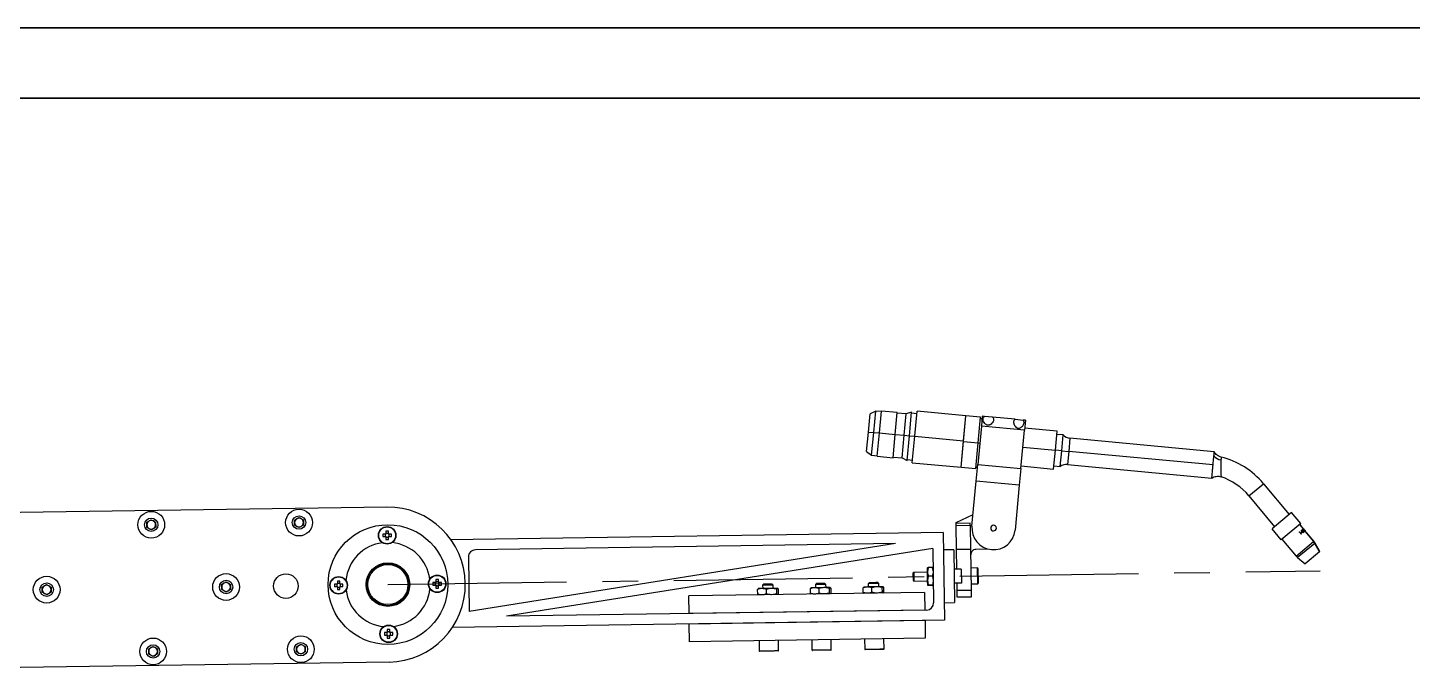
# Model space of a CAD drawing. Header units: millimetres. Extents: x -213 to 452, y 0 to 414.
# Drawn here: x 95.7 to 194.1, y 251.4 to 297 of the extents above; entities that cross this region are included whole.
import ezdxf

# ---------------------------------------------------------------- set-up
doc = ezdxf.new("R2010")
doc.units = ezdxf.units.MM
doc.linetypes.add('CENTERX2', pattern=[20.32, 12.7, -2.54, 2.54, -2.54])
doc.layers.add('KHUNGTEN', color=7, linetype='Continuous', lineweight=35)

# ---------------------------------------------------------------- blocks, each defined once
blk = doc.blocks.new('Block2')
at = {"layer": 'KHUNGTEN'}
for p, q in [((11.031, 233.947), (431.031, 233.947)), ((16.031, 228.947), (426.031, 228.947))]:
    blk.add_line(p, q, dxfattribs=at)

msp = doc.modelspace()

# ---------------------------------------------------------------- linework, layer by layer
at = {"color": 7, "linetype": 'Continuous', "lineweight": 25}
for p, q in [((155.9739, 269.7687), (155.5795, 269.5793)), ((155.8314, 268.2485), (155.9739, 269.7687)), ((156.3846, 269.7302), (155.9739, 269.7687)), ((156.2422, 268.2112), (156.3881, 269.7675)), ((157.5082, 269.6625), (156.3881, 269.7675)), ((157.3623, 268.1062), (157.5082, 269.6625)), ((158.1392, 269.5642), (157.5045, 269.6237)), ((158.5267, 269.6801), (158.1392, 269.5642)), ((158.3707, 268.0151), (158.5267, 269.6801)), ((158.8931, 269.5704), (158.5197, 269.6054)), ((158.7444, 267.9836), (158.9106, 269.7571)), ((162.3829, 269.4316), (158.9106, 269.7571)), ((155.4574, 268.2766), (155.5795, 269.5793)), ((157.9969, 268.0455), (158.1392, 269.5642)), ((162.2114, 267.6022), (162.3829, 269.4316)), ((162.2167, 267.6581), (162.3829, 269.4316)), ((163.4283, 269.3337), (162.3829, 269.4316)), ((163.4804, 268.6843), (163.2267, 265.9767)), ((163.2568, 267.5042), (163.4283, 269.3337)), ((163.5298, 269.2111), (163.4178, 269.2216)), ((163.5473, 269.3978), (163.4804, 268.6843)), ((166.542, 268.3974), (163.4804, 268.6843)), ((163.7127, 269.3823), (163.5473, 269.3978)), ((164.278, 269.3293), (163.7127, 269.3823)), ((165.8782, 269.1794), (164.278, 269.3293)), ((165.8782, 269.1794), (166.4435, 269.1264)), ((166.6089, 269.1109), (166.4435, 269.1264)), ((166.6089, 269.1109), (166.542, 268.3974)), ((155.3276, 266.8917), (155.4574, 268.2766)), ((155.4574, 268.2766), (155.8314, 268.2485)), ((155.6799, 266.6324), (155.8314, 268.2485)), ((155.8314, 268.2485), (156.2421, 268.21)), ((156.0871, 266.5566), (156.2422, 268.2112)), ((156.2422, 268.2112), (157.3623, 268.1062)), ((157.2072, 266.4516), (157.3623, 268.1062)), ((157.3622, 268.105), (157.9969, 268.0455)), ((157.8456, 266.431), (157.9969, 268.0455)), ((157.9969, 268.0455), (158.3707, 268.0151)), ((158.2048, 266.2451), (158.3707, 268.0151)), ((158.3705, 268.0128), (158.7438, 267.9778)), ((158.5677, 266.0981), (158.7444, 267.9836)), ((158.7444, 267.9836), (162.2167, 267.6581)), ((162.0399, 265.7727), (162.2167, 267.6581)), ((166.2882, 265.6897), (166.542, 268.3974)), ((168.8713, 268.3339), (166.5564, 268.5508)), ((168.7453, 266.9898), (168.8713, 268.3339)), ((169.2983, 268.0679), (168.8503, 268.1099)), ((169.1933, 266.9478), (169.2983, 268.0679)), ((180.0337, 266.8734), (169.7747, 267.8349)), ((155.3276, 266.8917), (155.6799, 266.6324)), ((162.0399, 265.7727), (162.2114, 267.6022)), ((162.2114, 267.6022), (163.2568, 267.5042)), ((163.0854, 265.6747), (163.2568, 267.5042)), ((163.2568, 267.5042), (163.3688, 267.4937)), ((168.6193, 265.6457), (168.7453, 266.9898)), ((169.1933, 266.9478), (168.7453, 266.9898)), ((169.0883, 265.8277), (169.1933, 266.9478)), ((169.1933, 266.9478), (169.6872, 266.9015)), ((179.9462, 265.94), (169.6872, 266.9015)), ((155.6799, 266.6324), (156.0906, 266.5939)), ((156.0871, 266.5566), (157.2072, 266.4516)), ((157.2109, 266.4904), (157.8456, 266.431)), ((157.8456, 266.431), (158.2048, 266.2451)), ((158.2118, 266.3198), (158.5852, 266.2848)), ((158.5677, 266.0981), (162.0399, 265.7727)), ((162.0399, 265.7727), (163.0854, 265.6747)), ((163.0959, 265.7867), (163.2079, 265.7762)), ((163.1151, 264.7869), (163.2267, 265.9767)), ((163.2267, 265.9767), (166.2882, 265.6897)), ((166.2882, 265.6897), (166.1767, 264.4999)), ((166.3045, 265.8626), (168.6193, 265.6457)), ((168.6403, 265.8697), (169.0883, 265.8277)), ((169.5997, 265.9681), (179.8587, 265.0066)), ((162.816, 261.5945), (163.1151, 264.7869)), ((166.1767, 264.4999), (163.1151, 264.7869)), ((166.1767, 264.4999), (165.8775, 261.3076)), ((182.4944, 263.7401), (183.5339, 264.6014)), ((182.4944, 263.7401), (184.3128, 261.5456)), ((183.5339, 264.6014), (185.3523, 262.4069)), ((121.2301, 262.936), (82.4216, 262.3597)), ((104.1816, 261.8632), (104.4914, 262.0482)), ((104.187, 261.5024), (104.1816, 261.8632)), ((104.4914, 262.0482), (104.8066, 261.8724)), ((104.8066, 261.8724), (104.8119, 261.5116)), ((114.6805, 262.0191), (114.9903, 262.2041)), ((114.6858, 261.6583), (114.6805, 262.0191)), ((114.9903, 262.2041), (115.3054, 262.0283)), ((115.3054, 262.0283), (115.3108, 261.6675)), ((161.6906, 261.8441), (162.8932, 262.4189)), ((161.6915, 261.7867), (161.6906, 261.8441)), ((162.6914, 261.8015), (161.6915, 261.7867)), ((161.6937, 261.6367), (161.6915, 261.7867)), ((162.6936, 261.6515), (162.6914, 261.8015)), ((185.5256, 262.5505), (184.1396, 261.402)), ((186.1716, 261.7709), (184.7856, 260.6224)), ((186.1716, 261.7709), (185.5256, 262.5505)), ((186.4522, 261.3147), (186.1138, 261.723)), ((104.5021, 261.3266), (104.187, 261.5024)), ((104.8119, 261.5116), (104.5021, 261.3266)), ((115.001, 261.4825), (114.6858, 261.6583)), ((115.3108, 261.6675), (115.001, 261.4825)), ((121.124, 261.0287), (120.96, 261.0287)), ((120.96, 260.8437), (121.124, 260.8437)), ((121.1217, 261.0287), (121.1217, 260.9526)), ((121.1217, 260.9198), (121.1217, 260.8437)), ((121.1673, 261.236), (121.1673, 261.072)), ((121.2434, 261.0743), (121.1673, 261.0743)), ((121.1673, 260.8005), (121.1673, 260.6364)), ((121.1673, 260.7982), (121.2434, 260.7982)), ((121.3523, 261.0743), (121.2762, 261.0743)), ((121.2762, 260.7982), (121.3523, 260.7982)), ((121.3523, 261.072), (121.3523, 261.236)), ((121.3523, 260.6364), (121.3523, 260.8005)), ((121.5596, 261.0287), (121.3955, 261.0287)), ((121.3955, 260.8437), (121.5596, 260.8437)), ((121.3978, 260.9526), (121.3978, 261.0287)), ((121.3978, 260.8437), (121.3978, 260.9198)), ((160.761, 261.1478), (125.7908, 260.6285)), ((160.761, 261.1478), (160.8538, 254.8985)), ((161.6937, 261.6367), (162.6936, 261.6515)), ((161.7188, 259.9494), (161.6937, 261.6367)), ((162.6936, 261.6515), (162.7186, 259.9642)), ((184.7856, 260.6224), (184.1396, 261.402)), ((186.099, 261.1892), (186.0683, 261.1638)), ((186.0709, 261.1395), (186.0974, 261.1615)), ((186.0867, 261.7005), (186.3404, 261.3944)), ((186.0974, 261.1615), (186.2111, 261.0244)), ((186.2256, 261.0364), (186.099, 261.1892)), ((186.2111, 261.0244), (186.2256, 261.0364)), ((186.2184, 261.2947), (186.2164, 261.2931)), ((186.306, 261.189), (186.2184, 261.2947)), ((186.2287, 261.2368), (186.2413, 261.2472)), ((186.2413, 261.2472), (186.2963, 261.1809)), ((186.2471, 261.1402), (186.2611, 261.1517)), ((186.251, 261.117), (186.3093, 261.1652)), ((186.2963, 261.1809), (186.2611, 261.1517)), ((186.2961, 261.3525), (186.2629, 261.325)), ((186.274, 261.3078), (186.282, 261.3144)), ((186.282, 261.3144), (186.309, 261.3368)), ((186.309, 261.3368), (186.2961, 261.3525)), ((186.2963, 261.1809), (186.306, 261.189)), ((186.3024, 261.2636), (186.3106, 261.2704)), ((186.3181, 261.1989), (186.306, 261.189)), ((186.3093, 261.1652), (186.319, 261.1733)), ((186.3093, 261.1652), (186.3385, 261.1299)), ((186.3183, 261.2817), (186.3106, 261.2704)), ((186.3114, 261.2496), (186.3299, 261.2649)), ((186.3169, 261.2409), (186.3299, 261.2649)), ((186.331, 261.1833), (186.3181, 261.1989)), ((186.319, 261.1733), (186.331, 261.1833)), ((186.3482, 261.138), (186.319, 261.1733)), ((186.3466, 261.2027), (186.338, 261.1956)), ((186.3385, 261.1299), (186.3482, 261.138)), ((186.3422, 261.3973), (186.3404, 261.3944)), ((186.3538, 261.3782), (186.3553, 261.3817)), ((186.3538, 261.3782), (186.4586, 261.2517)), ((186.4183, 261.325), (186.4489, 261.2855)), ((186.4288, 261.2229), (186.4391, 261.2315)), ((187.1192, 260.5097), (186.4522, 261.3147)), ((186.4624, 261.2525), (186.4586, 261.2517)), ((186.4721, 261.2354), (186.4753, 261.2367)), ((186.4721, 261.2354), (187.0921, 260.4872)), ((157.3904, 260.3476), (127.0908, 255.5261)), ((157.3904, 260.3476), (127.5258, 259.9041)), ((160.0278, 260.0079), (129.7282, 255.1863)), ((160.0278, 260.0079), (160.0853, 256.1372)), ((161.5295, 259.9091), (160.7796, 259.8979)), ((161.5295, 259.9091), (161.5852, 256.1595)), ((161.7188, 259.9494), (162.7186, 259.9642)), ((161.7397, 258.537), (161.7188, 259.9494)), ((162.7186, 259.9642), (162.7619, 257.052)), ((164.0316, 259.9462), (163.0942, 259.9323)), ((184.8433, 260.6702), (185.8487, 259.4569)), ((187.5074, 259.7609), (186.4901, 258.9179)), ((187.5074, 259.7609), (187.1752, 260.3651)), ((187.5296, 259.7793), (187.2018, 260.3871)), ((187.5296, 259.7793), (187.5074, 259.7609)), ((127.0333, 259.3968), (127.0908, 255.5261)), ((185.9538, 259.353), (186.4901, 258.9179)), ((124.7189, 257.7884), (124.7189, 257.6243)), ((124.9039, 257.6243), (124.9039, 257.7884)), ((158.6812, 258.3041), (158.6188, 258.2398)), ((158.6188, 258.2398), (158.6262, 257.7416)), ((159.6529, 258.3185), (158.6812, 258.3041)), ((158.6812, 258.3041), (158.6905, 257.6792)), ((159.6487, 258.6318), (159.6482, 258.631)), ((159.6525, 258.3452), (159.6483, 258.6302)), ((159.7038, 258.649), (159.6525, 258.3452)), ((159.6618, 257.721), (159.6525, 258.3452)), ((159.7128, 258.0429), (159.6618, 257.721)), ((159.9921, 258.6533), (159.7038, 258.649)), ((160.0011, 258.0472), (159.7128, 258.0429)), ((159.9921, 258.6533), (160.0524, 258.3511)), ((160.0011, 258.0472), (160.0617, 257.7269)), ((160.0482, 258.6369), (160.0477, 258.6377)), ((162.0498, 258.5416), (161.5499, 258.5342)), ((162.0498, 258.5416), (162.0647, 257.5417)), ((163.2074, 258.6213), (162.7387, 258.6144)), ((163.2391, 258.5905), (163.2549, 257.5282)), ((96.7493, 257.2523), (97.0591, 257.4373)), ((96.7546, 256.8915), (96.7493, 257.2523)), ((97.0698, 256.7157), (96.7546, 256.8915)), ((97.0591, 257.4373), (97.3742, 257.2616)), ((97.3796, 256.9008), (97.0698, 256.7157)), ((97.3742, 257.2616), (97.3796, 256.9008)), ((109.4979, 257.4416), (109.8077, 257.6266)), ((109.5032, 257.0808), (109.4979, 257.4416)), ((109.8184, 256.905), (109.5032, 257.0808)), ((109.8077, 257.6266), (110.1228, 257.4509)), ((110.1282, 257.0901), (109.8184, 256.905)), ((110.1228, 257.4509), (110.1282, 257.0901)), ((117.6764, 257.4771), (117.5123, 257.4771)), ((117.5123, 257.2921), (117.6764, 257.2921)), ((117.6741, 257.4771), (117.6741, 257.401)), ((117.6741, 257.3683), (117.6741, 257.2921)), ((117.7196, 257.6845), (117.7196, 257.5204)), ((117.7958, 257.5227), (117.7196, 257.5227)), ((117.7196, 257.2489), (117.7196, 257.0848)), ((117.7196, 257.2466), (117.7958, 257.2466)), ((117.9046, 257.5227), (117.8285, 257.5227)), ((117.8285, 257.2466), (117.9046, 257.2466)), ((117.9046, 257.5204), (117.9046, 257.6845)), ((117.9046, 257.0848), (117.9046, 257.2489)), ((118.112, 257.4771), (117.9479, 257.4771)), ((117.9479, 257.2921), (118.112, 257.2921)), ((117.9502, 257.401), (117.9502, 257.4771)), ((117.9502, 257.2921), (117.9502, 257.3683)), ((124.6756, 257.5811), (124.5115, 257.5811)), ((124.5115, 257.3961), (124.6756, 257.3961)), ((124.6733, 257.5811), (124.6733, 257.505)), ((124.6733, 257.4722), (124.6733, 257.3961)), ((124.795, 257.6266), (124.7189, 257.6266)), ((124.7189, 257.3528), (124.7189, 257.1888)), ((124.7189, 257.3505), (124.795, 257.3505)), ((124.9039, 257.6266), (124.8277, 257.6266)), ((124.8277, 257.3505), (124.9039, 257.3505)), ((124.9039, 257.1888), (124.9039, 257.3528)), ((125.1112, 257.5811), (124.9471, 257.5811)), ((124.9471, 257.3961), (125.1112, 257.3961)), ((124.9494, 257.505), (124.9494, 257.5811)), ((124.9494, 257.3961), (124.9494, 257.4722)), ((159.4493, 256.8778), (142.7011, 256.6291)), ((147.5818, 257.0902), (147.6387, 257.1525)), ((147.5867, 256.7631), (147.5818, 257.0902)), ((147.892, 257.1563), (147.6315, 257.1524)), ((148.5721, 257.1664), (147.892, 257.1563)), ((148.0095, 257.458), (147.9404, 257.3869)), ((148.5286, 257.3956), (147.9404, 257.3869)), ((147.9404, 257.3869), (147.9438, 257.157)), ((148.4877, 257.4651), (148.0095, 257.458)), ((148.209, 256.7723), (148.2041, 257.0995)), ((148.6192, 257.4671), (148.4877, 257.4651)), ((148.6903, 257.398), (148.5286, 257.3956)), ((148.9989, 257.1727), (148.5721, 257.1664)), ((148.942, 257.1104), (148.5721, 257.1664)), ((148.6903, 257.398), (148.6192, 257.4671)), ((148.6938, 257.1682), (148.6903, 257.398)), ((148.9469, 256.7833), (148.942, 257.1104)), ((149.0576, 257.1122), (148.9989, 257.1727)), ((149.0625, 256.785), (149.0576, 257.1122)), ((151.3314, 257.1459), (151.3883, 257.2082)), ((151.3363, 256.8188), (151.3314, 257.1459)), ((151.3363, 256.8188), (151.395, 256.7582)), ((151.6416, 257.2119), (151.381, 257.2081)), ((152.3217, 257.222), (151.6416, 257.2119)), ((151.7591, 257.5137), (151.69, 257.4426)), ((152.2782, 257.4513), (151.69, 257.4426)), ((151.69, 257.4426), (151.6934, 257.2127)), ((152.2373, 257.5208), (151.7591, 257.5137)), ((151.9585, 256.828), (151.9537, 257.1552)), ((152.3688, 257.5228), (152.2373, 257.5208)), ((152.4399, 257.4537), (152.2782, 257.4513)), ((152.7485, 257.2284), (152.3217, 257.222)), ((152.6916, 257.1661), (152.3217, 257.222)), ((152.6964, 256.839), (152.3284, 256.7721)), ((152.4399, 257.4537), (152.3688, 257.5228)), ((152.4433, 257.2238), (152.4399, 257.4537)), ((152.6964, 256.839), (152.6916, 257.1661)), ((152.8072, 257.1678), (152.7485, 257.2284)), ((152.812, 256.8407), (152.7552, 256.7784)), ((152.812, 256.8407), (152.8072, 257.1678)), ((155.081, 257.2016), (155.1379, 257.2639)), ((155.0858, 256.8744), (155.081, 257.2016)), ((155.0858, 256.8744), (155.1446, 256.8139)), ((155.3912, 257.2676), (155.1306, 257.2637)), ((156.0713, 257.2777), (155.3912, 257.2676)), ((155.5087, 257.5694), (155.4396, 257.4982)), ((156.0278, 257.507), (155.4396, 257.4982)), ((155.4396, 257.4982), (155.443, 257.2684)), ((155.9869, 257.5765), (155.5087, 257.5694)), ((155.7081, 256.8837), (155.7033, 257.2108)), ((156.1184, 257.5785), (155.9869, 257.5765)), ((156.1895, 257.5094), (156.0278, 257.507)), ((156.4981, 257.2841), (156.0713, 257.2777)), ((156.4412, 257.2218), (156.0713, 257.2777)), ((156.446, 256.8946), (156.078, 256.8278)), ((156.1895, 257.5094), (156.1184, 257.5785)), ((156.1929, 257.2795), (156.1895, 257.5094)), ((156.446, 256.8946), (156.4412, 257.2218)), ((156.5568, 257.2235), (156.4981, 257.2841)), ((156.5616, 256.8964), (156.5047, 256.8341)), ((156.5616, 256.8964), (156.5568, 257.2235)), ((158.6262, 257.7416), (158.6905, 257.6792)), ((158.6905, 257.6792), (159.6622, 257.6936)), ((159.4493, 256.8778), (159.4678, 255.628)), ((159.6668, 257.3819), (159.6618, 257.721)), ((159.6668, 257.3811), (159.6673, 257.3803)), ((160.0107, 257.405), (159.7223, 257.4007)), ((160.0112, 257.369), (159.7229, 257.3647)), ((160.0663, 257.3863), (160.0668, 257.3871)), ((162.0647, 257.5417), (161.5647, 257.5343)), ((161.762, 257.0372), (161.7546, 257.5371)), ((161.762, 257.0372), (162.7619, 257.052)), ((161.7694, 256.5372), (161.762, 257.0372)), ((162.7554, 257.4895), (163.2241, 257.4965)), ((162.7619, 257.052), (162.7693, 256.5521)), ((142.7197, 255.3793), (142.7011, 256.6291)), ((147.5867, 256.7631), (147.6454, 256.7025)), ((148.9469, 256.7833), (148.5788, 256.7164)), ((149.0625, 256.785), (149.0056, 256.7227)), ((160.8352, 256.1483), (161.5852, 256.1595)), ((162.7693, 256.5521), (161.7694, 256.5372)), ((160.8538, 254.8985), (125.8836, 254.3792)), ((159.5928, 255.6298), (129.7282, 255.1863)), ((159.4678, 255.628), (142.7197, 255.3793)), ((159.4789, 254.8781), (142.7308, 254.6293)), ((159.4789, 254.8781), (159.4975, 253.6282)), ((121.228, 254.0295), (121.0639, 254.0295)), ((121.0639, 253.8445), (121.228, 253.8445)), ((121.2257, 254.0295), (121.2257, 253.9534)), ((121.2257, 253.9206), (121.2257, 253.8445)), ((121.2712, 254.2368), (121.2712, 254.0727)), ((121.3473, 254.075), (121.2712, 254.075)), ((121.4562, 254.075), (121.3801, 254.075)), ((121.4562, 254.0727), (121.4562, 254.2368)), ((121.6635, 254.0295), (121.4995, 254.0295)), ((121.4995, 253.8445), (121.6635, 253.8445)), ((121.5018, 253.9534), (121.5018, 254.0295)), ((121.5018, 253.8445), (121.5018, 253.9206)), ((142.7494, 253.3795), (142.7308, 254.6293)), ((104.3153, 252.8641), (104.6251, 253.0492)), ((104.3206, 252.5033), (104.3153, 252.8641)), ((104.6251, 253.0492), (104.9402, 252.8734)), ((104.9402, 252.8734), (104.9456, 252.5126)), ((114.8141, 253.0201), (115.1239, 253.2051)), ((114.8195, 252.6593), (114.8141, 253.0201)), ((115.1239, 253.2051), (115.439, 253.0293)), ((115.439, 253.0293), (115.4444, 252.6685)), ((121.2712, 253.8012), (121.2712, 253.6372)), ((121.2712, 253.799), (121.3473, 253.799)), ((121.3801, 253.799), (121.4562, 253.799)), ((121.4562, 253.6372), (121.4562, 253.8012)), ((159.4975, 253.6282), (142.7494, 253.3795)), ((147.6863, 253.4528), (147.6969, 252.7404)), ((149.0717, 252.7608), (149.0612, 253.4732)), ((151.4359, 253.5085), (151.4465, 252.7961)), ((152.8213, 252.8165), (152.8107, 253.5289)), ((155.1855, 253.5642), (155.1961, 252.8517)), ((156.5709, 252.8722), (156.5603, 253.5846)), ((121.3934, 251.9372), (86.4996, 251.419)), ((104.6358, 252.3276), (104.3206, 252.5033)), ((104.9456, 252.5126), (104.6358, 252.3276)), ((115.1346, 252.4835), (114.8195, 252.6593)), ((115.4444, 252.6685), (115.1346, 252.4835)), ((148.7544, 252.7186), (147.7349, 252.7034)), ((149.0348, 252.7227), (148.7544, 252.7186)), ((152.504, 252.7743), (151.4845, 252.7591)), ((152.7844, 252.7784), (152.504, 252.7743)), ((156.2536, 252.8299), (155.2341, 252.8148)), ((156.534, 252.8341), (156.2536, 252.8299))]:
    msp.add_line(p, q, dxfattribs=at)
at = {"color": 8, "linetype": 'Continuous', "lineweight": 25}
for p, q in [((169.7747, 267.8349), (169.6872, 266.9015)), ((166.4304, 267.2067), (168.7453, 266.9898)), ((169.6872, 266.9015), (169.5997, 265.9681)), ((185.8487, 259.4569), (187.0921, 260.4872)), ((187.1752, 260.3651), (185.9538, 259.353)), ((187.0921, 260.4872), (187.1192, 260.5097)), ((187.2018, 260.3871), (187.1752, 260.3651)), ((163.2241, 257.4965), (163.2074, 258.6213)), ((155.1961, 252.8517), (156.2744, 252.8677)), ((156.2744, 252.8677), (156.5709, 252.8722)), ((147.6969, 252.7404), (148.7752, 252.7564)), ((148.7752, 252.7564), (149.0717, 252.7608)), ((151.4465, 252.7961), (152.5248, 252.8121)), ((152.5248, 252.8121), (152.8213, 252.8165))]:
    msp.add_line(p, q, dxfattribs=at)
at = {"color": 7, "linetype": 'CENTERX2'}
msp.add_line((121.3117, 257.4366), (187.5544, 258.4203), dxfattribs=at)
at = {"color": 7, "linetype": 'Continuous', "lineweight": 25}
for centre, radius in [((114.9956, 261.8433), 0.95), ((104.4968, 261.6874), 0.95), ((104.4968, 261.6874), 0.475), ((114.9956, 261.8433), 0.475), ((121.3117, 257.4366), 4.25), ((121.2598, 260.9362), 0.625), ((121.2598, 260.9362), 0.6011), ((121.3117, 257.4366), 1.55), ((121.3117, 257.4366), 1.5), ((121.3117, 257.4366), 1.425), ((97.0644, 257.0765), 0.95), ((109.813, 257.2658), 0.95), ((114.0625, 257.329), 0.875), ((117.8121, 257.3846), 0.625), ((117.8121, 257.3846), 0.6011), ((124.8114, 257.4886), 0.625), ((124.8114, 257.4886), 0.6011), ((97.0644, 257.0765), 0.475), ((109.813, 257.2658), 0.475), ((121.3637, 253.937), 0.625), ((121.3637, 253.937), 0.6011), ((104.6304, 252.6884), 0.95), ((104.6304, 252.6884), 0.475), ((115.1293, 252.8443), 0.95), ((115.1293, 252.8443), 0.475)]:
    msp.add_circle(centre, radius, dxfattribs=at)
for centre, radius, start, end in [((169.8447, 268.5816), 0.75, 223.236054, 264.645676), ((169.5298, 265.2214), 0.75, 84.645676, 126.055298), ((180.649, 267.1489), 0.8626, 221.770112, 260.679509), ((179.1359, 260.9572), 5.7117, 39.645676, 76.041957), ((179.1359, 260.9572), 4.3617, 39.645676, 71.585161), ((121.3117, 257.4366), 5.5, 270.850794, 90.850794), ((104.4968, 261.6874), 0.3125, 120.850794, 180.850794), ((104.4968, 261.6874), 0.3125, 60.850794, 120.850794), ((104.4968, 261.6874), 0.3125, 0.850794, 60.850794), ((114.9956, 261.8433), 0.3125, 120.850794, 180.850794), ((114.9956, 261.8433), 0.3125, 180.850794, 240.850794), ((114.9956, 261.8433), 0.3125, 60.850794, 120.850794), ((114.9956, 261.8433), 0.3125, 0.850794, 60.850794), ((114.9956, 261.8433), 0.3125, 300.850794, 0.850794), ((104.4968, 261.6874), 0.3125, 180.850794, 240.850794), ((104.4968, 261.6874), 0.3125, 240.850794, 300.850794), ((104.4968, 261.6874), 0.3125, 300.850794, 0.850794), ((114.9956, 261.8433), 0.3125, 240.850794, 300.850794), ((123.1674, 260.9362), 2.2094, 177.600529, 182.399471), ((121.2598, 260.9362), 0.139, 173.233932, 186.766068), ((121.2598, 260.9362), 0.139, 138.28179, 173.233932), ((121.2598, 260.9362), 0.139, 186.766068, 221.71821), ((121.2598, 260.9362), 0.1643, 124.269654, 145.730346), ((121.2598, 260.9362), 0.1643, 214.269654, 235.730346), ((121.2598, 260.9362), 0.139, 131.71821, 138.28179), ((121.2598, 260.9362), 0.139, 221.71821, 228.28179), ((121.2598, 259.0286), 2.2094, 87.600529, 92.399471), ((121.2598, 260.9362), 0.139, 96.766068, 131.71821), ((121.2598, 260.9362), 0.139, 228.28179, 263.233932), ((121.2598, 260.9362), 0.139, 83.233932, 96.766068), ((121.2598, 260.9362), 0.139, 263.233932, 276.766068), ((121.2598, 260.9362), 0.139, 48.28179, 83.233932), ((121.2598, 260.9362), 0.139, 276.766068, 311.71821), ((121.2598, 260.9362), 0.1643, 34.269654, 55.730346), ((121.2598, 260.9362), 0.139, 41.71821, 48.28179), ((121.2598, 260.9362), 0.1643, 304.269654, 325.730346), ((121.2598, 260.9362), 0.139, 311.71821, 318.28179), ((121.2598, 260.9362), 0.139, 6.766068, 41.71821), ((121.2598, 260.9362), 0.139, 318.28179, 353.233932), ((121.2598, 260.9362), 0.139, 353.233932, 6.766068), ((119.3521, 260.9362), 2.2094, 357.600529, 2.399471), ((164.3467, 261.4511), 1.5375, 174.645676, 354.645676), ((164.3467, 261.4511), 0.2, 0.850794, 180.850794), ((164.3467, 261.4511), 0.2, 180.850794, 0.850794), ((121.3117, 257.4366), 3, 97.485198, 174.21639), ((121.2598, 262.8439), 2.2094, 267.600529, 272.399471), ((121.3117, 257.4366), 3, 7.485198, 84.21639), ((127.5332, 259.4042), 0.5, 90.850794, 180.850794), ((163.0997, 259.5573), 0.375, 90.850794, 180.850794), ((186.4898, 259.988), 0.7823, 28.812004, 39.649145), ((186.5417, 260.0312), 0.75, 28.335743, 39.645676), ((186.4262, 259.9355), 0.75, 219.645676, 230.955608), ((124.8114, 255.5809), 2.2094, 87.600529, 92.399471), ((163.2079, 258.5901), 0.0313, 0.850794, 90.850794), ((97.0644, 257.0765), 0.3125, 120.850794, 180.850794), ((97.0644, 257.0765), 0.3125, 180.850794, 240.850794), ((97.0644, 257.0765), 0.3125, 60.850794, 120.850794), ((97.0644, 257.0765), 0.3125, 240.850794, 300.850794), ((97.0644, 257.0765), 0.3125, 0.850794, 60.850794), ((97.0644, 257.0765), 0.3125, 300.850794, 0.850794), ((109.813, 257.2658), 0.3125, 120.850794, 180.850794), ((109.813, 257.2658), 0.3125, 180.850794, 240.850794), ((109.813, 257.2658), 0.3125, 60.850794, 120.850794), ((109.813, 257.2658), 0.3125, 240.850794, 300.850794), ((109.813, 257.2658), 0.3125, 0.850794, 60.850794), ((109.813, 257.2658), 0.3125, 300.850794, 0.850794), ((119.7198, 257.3846), 2.2094, 177.600529, 182.399471), ((117.8121, 257.3846), 0.139, 173.233932, 186.766068), ((117.8121, 257.3846), 0.139, 138.28179, 173.233932), ((117.8121, 257.3846), 0.139, 186.766068, 221.71821), ((117.8121, 257.3846), 0.1643, 124.269654, 145.730346), ((117.8121, 257.3846), 0.1643, 214.269654, 235.730346), ((117.8121, 257.3846), 0.139, 131.71821, 138.28179), ((117.8121, 257.3846), 0.139, 221.71821, 228.28179), ((117.8121, 255.477), 2.2094, 87.600529, 92.399471), ((117.8121, 257.3846), 0.139, 96.766068, 131.71821), ((117.8121, 257.3846), 0.139, 228.28179, 263.233932), ((117.8121, 259.2923), 2.2094, 267.600529, 272.399471), ((117.8121, 257.3846), 0.139, 83.233932, 96.766068), ((117.8121, 257.3846), 0.139, 263.233932, 276.766068), ((117.8121, 257.3846), 0.139, 48.28179, 83.233932), ((117.8121, 257.3846), 0.139, 276.766068, 311.71821), ((117.8121, 257.3846), 0.1643, 34.269654, 55.730346), ((117.8121, 257.3846), 0.139, 41.71821, 48.28179), ((117.8121, 257.3846), 0.1643, 304.269654, 325.730346), ((117.8121, 257.3846), 0.139, 311.71821, 318.28179), ((117.8121, 257.3846), 0.139, 6.766068, 41.71821), ((117.8121, 257.3846), 0.139, 318.28179, 353.233932), ((117.8121, 257.3846), 0.139, 353.233932, 6.766068), ((115.9045, 257.3846), 2.2094, 357.600529, 2.399471), ((121.3117, 257.4366), 3, 187.485198, 264.21639), ((121.3117, 257.4366), 3, 277.485198, 354.21639), ((126.719, 257.4886), 2.2094, 177.600529, 182.399471), ((124.8114, 257.4886), 0.139, 173.233932, 186.766068), ((124.8114, 257.4886), 0.139, 138.28179, 173.233932), ((124.8114, 257.4886), 0.139, 186.766068, 221.71821), ((124.8114, 257.4886), 0.1643, 124.269654, 145.730346), ((124.8114, 257.4886), 0.1643, 214.269654, 235.730346), ((124.8114, 257.4886), 0.139, 131.71821, 138.28179), ((124.8114, 257.4886), 0.139, 221.71821, 228.28179), ((124.8114, 257.4886), 0.139, 96.766068, 131.71821), ((124.8114, 257.4886), 0.139, 228.28179, 263.233932), ((124.8114, 259.3962), 2.2094, 267.600529, 272.399471), ((124.8114, 257.4886), 0.139, 83.233932, 96.766068), ((124.8114, 257.4886), 0.139, 263.233932, 276.766068), ((124.8114, 257.4886), 0.139, 48.28179, 83.233932), ((124.8114, 257.4886), 0.139, 276.766068, 311.71821), ((124.8114, 257.4886), 0.1643, 34.269654, 55.730346), ((124.8114, 257.4886), 0.139, 41.71821, 48.28179), ((124.8114, 257.4886), 0.1643, 304.269654, 325.730346), ((124.8114, 257.4886), 0.139, 311.71821, 318.28179), ((124.8114, 257.4886), 0.139, 6.766068, 41.71821), ((124.8114, 257.4886), 0.139, 318.28179, 353.233932), ((124.8114, 257.4886), 0.139, 353.233932, 6.766068), ((122.9037, 257.4886), 2.2094, 357.600529, 2.399471), ((163.2236, 257.5277), 0.0313, 270.850794, 0.850794), ((159.5854, 256.1298), 0.5, 270.850794, 0.850794), ((123.2714, 253.937), 2.2094, 177.600529, 182.399471), ((121.3637, 253.937), 0.139, 173.233932, 186.766068), ((121.3637, 253.937), 0.139, 138.28179, 173.233932), ((121.3637, 253.937), 0.139, 186.766068, 221.71821), ((121.3637, 253.937), 0.1643, 124.269654, 145.730346), ((121.3637, 253.937), 0.1643, 214.269654, 235.730346), ((121.3637, 253.937), 0.139, 131.71821, 138.28179), ((121.3637, 253.937), 0.139, 221.71821, 228.28179), ((121.3637, 252.0293), 2.2094, 87.600529, 92.399471), ((121.3637, 253.937), 0.139, 96.766068, 131.71821), ((121.3637, 253.937), 0.139, 83.233932, 96.766068), ((121.3637, 253.937), 0.139, 48.28179, 83.233932), ((121.3637, 253.937), 0.1643, 34.269654, 55.730346), ((121.3637, 253.937), 0.139, 41.71821, 48.28179), ((121.3637, 253.937), 0.1643, 304.269654, 325.730346), ((121.3637, 253.937), 0.139, 311.71821, 318.28179), ((121.3637, 253.937), 0.139, 6.766068, 41.71821), ((121.3637, 253.937), 0.139, 318.28179, 353.233932), ((121.3637, 253.937), 0.139, 353.233932, 6.766068), ((119.4561, 253.937), 2.2094, 357.600529, 2.399471), ((104.6304, 252.6884), 0.3125, 120.850794, 180.850794), ((104.6304, 252.6884), 0.3125, 60.850794, 120.850794), ((104.6304, 252.6884), 0.3125, 0.850794, 60.850794), ((115.1293, 252.8443), 0.3125, 120.850794, 180.850794), ((115.1293, 252.8443), 0.3125, 60.850794, 120.850794), ((115.1293, 252.8443), 0.3125, 0.850794, 60.850794), ((121.3637, 253.937), 0.139, 228.28179, 263.233932), ((121.3637, 255.8446), 2.2094, 267.600529, 272.399471), ((121.3637, 253.937), 0.139, 263.233932, 276.766068), ((121.3637, 253.937), 0.139, 276.766068, 311.71821), ((156.5334, 252.8716), 0.0375, 270.850794, 0.850794), ((104.6304, 252.6884), 0.3125, 180.850794, 240.850794), ((104.6304, 252.6884), 0.3125, 240.850794, 300.850794), ((104.6304, 252.6884), 0.3125, 300.850794, 0.850794), ((115.1293, 252.8443), 0.3125, 180.850794, 240.850794), ((115.1293, 252.8443), 0.3125, 240.850794, 300.850794), ((115.1293, 252.8443), 0.3125, 300.850794, 0.850794), ((147.7344, 252.7409), 0.0375, 180.850794, 270.850794), ((149.0342, 252.7602), 0.0375, 270.850794, 0.850794), ((151.484, 252.7966), 0.0375, 180.850794, 270.850794), ((152.7838, 252.8159), 0.0375, 270.850794, 0.850794), ((155.2336, 252.8523), 0.0375, 180.850794, 270.850794)]:
    msp.add_arc(centre, radius, start, end, dxfattribs=at)
for centre, major_axis, start_param, end_param in [((121.2427, 260.9362), (0.122, 0), 3.0056474, 3.2775379), ((121.2598, 260.9533), (0, 0.122), 6.1472401, 6.4191305), ((121.2598, 260.9191), (0, 0.122), 3.0056474, 3.2775379), ((121.2769, 260.9362), (0.122, 0), 6.1472401, 6.4191305), ((117.795, 257.3846), (0.122, 0), 3.0056474, 3.2775379), ((117.8121, 257.4018), (0, 0.122), 6.1472401, 6.4191305), ((117.8121, 257.3675), (0, 0.122), 3.0056474, 3.2775379), ((117.8293, 257.3846), (0.122, 0), 6.1472401, 6.4191305), ((124.7942, 257.4886), (0.122, 0), 3.0056474, 3.2775379), ((124.8114, 257.5057), (0, 0.122), 6.1472401, 6.4191305), ((124.8114, 257.4715), (0, 0.122), 3.0056474, 3.2775379), ((124.8285, 257.4886), (0.122, 0), 6.1472401, 6.4191305), ((121.3466, 253.937), (0.122, 0), 3.0056474, 3.2775379), ((121.3637, 253.9541), (0, 0.122), 6.1472401, 6.4191305), ((121.3808, 253.937), (0.122, 0), 6.1472401, 6.4191305), ((121.3637, 253.9199), (0, 0.122), 3.0056474, 3.2775379)]:
    msp.add_ellipse(centre, major_axis=major_axis, ratio=0.9901159, start_param=start_param, end_param=end_param, dxfattribs=at)
for points, knots in [([(163.6047, 269.2062), (163.6111, 269.2409), (163.6239, 269.3102), (163.6831, 269.3583), (163.7127, 269.3823)], [0, 0, 0, 0, 0.500018, 1, 1, 1, 1]), ([(164.3514, 269.1362), (164.3427, 269.0956), (164.3252, 269.0144), (164.2426, 268.8938), (164.1396, 268.8038), (164.0308, 268.7584), (163.9388, 268.7513), (163.8497, 268.7753), (163.7509, 268.8402), (163.6664, 268.9479), (163.6077, 269.0819), (163.6057, 269.1647), (163.6047, 269.2062)], [0, 0, 0, 0, 0.1249607, 0.2497196, 0.3743162, 0.44042, 0.4999358, 0.5594094, 0.6255786, 0.7506243, 0.8752693, 1, 1, 1, 1]), ([(164.278, 269.3293), (164.3026, 269.3002), (164.3518, 269.2419), (164.3515, 269.1714), (164.3514, 269.1362)], [0, 0, 0, 0, 0.5004147, 1, 1, 1, 1]), ([(165.8782, 269.1794), (165.8486, 269.1554), (165.7894, 269.1073), (165.7766, 269.038), (165.7702, 269.0032)], [0, 0, 0, 0, 0.4991033, 1, 1, 1, 1]), ([(165.7702, 269.0032), (165.7709, 268.9617), (165.7718, 268.9054), (165.7932, 268.8416), (165.8016, 268.8203), (165.8133, 268.7921), (165.8477, 268.7246), (165.9157, 268.6381), (166.0021, 268.5812), (166.0593, 268.5603), (166.1046, 268.552), (166.1507, 268.5518), (166.2107, 268.5617), (166.3061, 268.6015), (166.3883, 268.6732), (166.4339, 268.732), (166.451, 268.7577), (166.4637, 268.7778), (166.4972, 268.8376), (166.5085, 268.8926), (166.5169, 268.9332)], [0, 0, 0, 0, 0.1248459, 0.1694138, 0.1817052, 0.185351, 0.2495496, 0.3745109, 0.437139, 0.4692417, 0.5000491, 0.5308129, 0.5628883, 0.6256143, 0.7501635, 0.812669, 0.8148201, 0.8309973, 0.8752437, 1, 1, 1, 1]), ([(166.5169, 268.9332), (166.5171, 268.9685), (166.5174, 269.039), (166.4681, 269.0972), (166.4435, 269.1264)], [0, 0, 0, 0, 0.4997192, 1, 1, 1, 1]), ([(180.0056, 266.5743), (180.0115, 266.6366), (180.0232, 266.7611), (180.0324, 266.8603), (180.0328, 266.864), (180.0329, 266.8656)], [0, 0, 0, 0, 0.36331383, 0.72662766, 1, 1, 1, 1]), ([(180.5136, 266.5002), (180.4643, 266.5156), (180.3645, 266.5468), (180.2311, 266.6322), (180.1156, 266.7403), (180.0608, 266.8294), (180.0337, 266.8734)], [0, 0, 0, 0, 0.2472591, 0.5, 0.7527409, 1, 1, 1, 1]), ([(179.8596, 265.0161), (179.8594, 265.0139), (179.8587, 265.0066), (179.8653, 265.0766), (179.8785, 265.2176), (179.8977, 265.423), (179.9209, 265.6702), (179.9378, 265.85), (179.9462, 265.94)], [0, 0, 0, 0, 0.0799587, 0.2639669, 0.4479752, 0.6319835, 0.8159917, 1, 1, 1, 1]), ([(180.5093, 266.2977), (180.5084, 266.2464), (180.5066, 266.141), (180.5043, 265.9437), (180.5035, 265.7367), (180.5043, 265.5363), (180.5068, 265.3564), (180.51, 265.2132), (180.513, 265.1147), (180.5135, 265.1019), (180.5137, 265.0955)], [0, 0, 0, 0, 0.1217192, 0.2502581, 0.3753411, 0.5003782, 0.6253202, 0.7502177, 0.875118, 1, 1, 1, 1]), ([(180.5136, 266.5002), (180.5136, 266.4975), (180.5134, 266.4922), (180.5122, 266.4397), (180.5105, 266.3546), (180.5093, 266.2977)], [0, 0, 0, 0, 0.2485578, 0.4982087, 1, 1, 1, 1]), ([(179.8587, 265.0066), (179.9075, 265.0349), (180.0064, 265.0924), (180.1751, 265.1329), (180.3485, 265.1389), (180.4591, 265.1098), (180.5137, 265.0955)], [0, 0, 0, 0, 0.24671748, 0.49999999, 0.75328251, 1, 1, 1, 1]), ([(121.156, 261.0287), (121.1554, 261.0287), (121.1454, 261.0287), (121.1349, 261.0287), (121.1252, 261.0287), (121.124, 261.0287)], [0, 0, 0, 0, 0.0546533, 0.8863107, 1, 1, 1, 1]), ([(121.124, 260.8437), (121.1252, 260.8437), (121.1349, 260.8437), (121.1454, 260.8437), (121.1554, 260.8437), (121.156, 260.8437)], [0, 0, 0, 0, 0.1136893, 0.9453467, 1, 1, 1, 1]), ([(121.1673, 261.072), (121.1673, 261.0708), (121.1673, 261.0611), (121.1673, 261.0506), (121.1673, 261.0406), (121.1673, 261.04)], [0, 0, 0, 0, 0.11368929, 0.94534669, 1, 1, 1, 1]), ([(121.1673, 260.8325), (121.1673, 260.8319), (121.1673, 260.8219), (121.1673, 260.8113), (121.1673, 260.8016), (121.1673, 260.8005)], [0, 0, 0, 0, 0.0546533, 0.8863107, 1, 1, 1, 1]), ([(121.3523, 261.04), (121.3523, 261.0406), (121.3523, 261.0506), (121.3523, 261.0611), (121.3523, 261.0708), (121.3523, 261.072)], [0, 0, 0, 0, 0.0546533, 0.8863107, 1, 1, 1, 1]), ([(121.3523, 260.8005), (121.3523, 260.8016), (121.3523, 260.8113), (121.3523, 260.8219), (121.3523, 260.8319), (121.3523, 260.8325)], [0, 0, 0, 0, 0.11368929, 0.94534669, 1, 1, 1, 1]), ([(121.3955, 261.0287), (121.3944, 261.0287), (121.3847, 261.0287), (121.3741, 261.0287), (121.3641, 261.0287), (121.3635, 261.0287)], [0, 0, 0, 0, 0.1136893, 0.9453467, 1, 1, 1, 1]), ([(121.3635, 260.8437), (121.3641, 260.8437), (121.3741, 260.8437), (121.3847, 260.8437), (121.3944, 260.8437), (121.3955, 260.8437)], [0, 0, 0, 0, 0.0546533, 0.8863107, 1, 1, 1, 1]), ([(186.0683, 261.1638), (186.0688, 261.1592), (186.0697, 261.1512), (186.0706, 261.1431), (186.0709, 261.1395)], [0, 0, 0, 0, 0.5613276, 1, 1, 1, 1]), ([(186.2164, 261.2931), (186.2241, 261.2604), (186.2375, 261.2025), (186.247, 261.1429), (186.251, 261.117)], [0, 0, 0, 0, 0.5660382, 1, 1, 1, 1]), ([(186.2611, 261.1517), (186.2577, 261.1696), (186.2517, 261.2017), (186.2445, 261.2332), (186.2413, 261.2472)], [0, 0, 0, 0, 0.5568677, 1, 1, 1, 1]), ([(186.2629, 261.325), (186.273, 261.3093), (186.2911, 261.2813), (186.309, 261.2532), (186.3169, 261.2409)], [0, 0, 0, 0, 0.5609756, 1, 1, 1, 1]), ([(186.3106, 261.2704), (186.3053, 261.2786), (186.2958, 261.2933), (186.2862, 261.308), (186.282, 261.3144)], [0, 0, 0, 0, 0.559534, 1, 1, 1, 1]), ([(186.3841, 261.2519), (186.3781, 261.2585), (186.3694, 261.2682), (186.3568, 261.2776), (186.3479, 261.2827), (186.3394, 261.2859), (186.3285, 261.2873), (186.3224, 261.284), (186.3183, 261.2817)], [0, 0, 0, 0, 0.2600567, 0.3797521, 0.4985472, 0.6191228, 0.7396531, 1, 1, 1, 1]), ([(186.3299, 261.2649), (186.3329, 261.2668), (186.3385, 261.2702), (186.3487, 261.2689), (186.3571, 261.2649), (186.3663, 261.2587), (186.3727, 261.2518), (186.377, 261.2471)], [0, 0, 0, 0, 0.2706652, 0.4997133, 0.6226709, 0.7431904, 1, 1, 1, 1]), ([(186.338, 261.1956), (186.3436, 261.1904), (186.3549, 261.18), (186.3733, 261.1715), (186.3902, 261.1691), (186.3976, 261.1733), (186.4015, 261.1755)], [0, 0, 0, 0, 0.2501126, 0.499816, 0.7410507, 1, 1, 1, 1]), ([(186.3404, 261.3944), (186.3401, 261.3925), (186.3395, 261.3886), (186.342, 261.3791), (186.3473, 261.3674), (186.3618, 261.3418), (186.3791, 261.3204), (186.3927, 261.3036)], [0, 0, 0, 0, 0.1219346, 0.2405705, 0.3647485, 0.5022449, 1, 1, 1, 1]), ([(186.4212, 261.3272), (186.4128, 261.3372), (186.3978, 261.355), (186.3782, 261.376), (186.3642, 261.3888), (186.3544, 261.396), (186.3467, 261.3992), (186.3437, 261.398), (186.3422, 261.3973)], [0, 0, 0, 0, 0.2791561, 0.498388, 0.6322644, 0.7537844, 0.8728662, 1, 1, 1, 1]), ([(186.3889, 261.1915), (186.3863, 261.1901), (186.3814, 261.1873), (186.3708, 261.1877), (186.3586, 261.1926), (186.3507, 261.1992), (186.3466, 261.2027)], [0, 0, 0, 0, 0.2573076, 0.4990918, 0.7355272, 1, 1, 1, 1]), ([(186.3974, 261.3076), (186.387, 261.3202), (186.3738, 261.3364), (186.3616, 261.3559), (186.3569, 261.3651), (186.3541, 261.3729), (186.3539, 261.3764), (186.3538, 261.3782)], [0, 0, 0, 0, 0.4993065, 0.63715821, 0.76171579, 0.87996548, 1, 1, 1, 1]), ([(186.3553, 261.3817), (186.3566, 261.3821), (186.3591, 261.3828), (186.3657, 261.3797), (186.3736, 261.3735), (186.3853, 261.3626), (186.4006, 261.3461), (186.4123, 261.3321), (186.4183, 261.325)], [0, 0, 0, 0, 0.1268951, 0.24659129, 0.37082722, 0.49431265, 0.74293595, 1, 1, 1, 1]), ([(186.373, 261.4089), (186.3717, 261.4104), (186.3692, 261.413), (186.3667, 261.4156), (186.3656, 261.4167)], [0, 0, 0, 0, 0.5598105, 1, 1, 1, 1]), ([(186.3656, 261.4167), (186.3757, 261.4032), (186.3938, 261.3791), (186.4112, 261.3542), (186.4188, 261.3432)], [0, 0, 0, 0, 0.55878126, 1, 1, 1, 1]), ([(186.421, 261.3445), (186.4122, 261.3567), (186.3965, 261.3785), (186.3802, 261.3996), (186.373, 261.4089)], [0, 0, 0, 0, 0.56122575, 1, 1, 1, 1]), ([(186.377, 261.2471), (186.3811, 261.2417), (186.3871, 261.2337), (186.3922, 261.2225), (186.3952, 261.2121), (186.3958, 261.2001), (186.3912, 261.1944), (186.3889, 261.1915)], [0, 0, 0, 0, 0.2481022, 0.3712564, 0.5006945, 0.7435524, 1, 1, 1, 1]), ([(186.4015, 261.1755), (186.4049, 261.1794), (186.4099, 261.1852), (186.4109, 261.197), (186.4094, 261.2068), (186.4059, 261.2174), (186.3984, 261.2328), (186.3899, 261.2442), (186.3841, 261.2519)], [0, 0, 0, 0, 0.26089405, 0.38064718, 0.49970583, 0.62085314, 0.74152498, 1, 1, 1, 1]), ([(186.3927, 261.3036), (186.4067, 261.2872), (186.4245, 261.2662), (186.4469, 261.2473), (186.4574, 261.24), (186.4662, 261.2357), (186.4701, 261.2355), (186.4721, 261.2354)], [0, 0, 0, 0, 0.4984412, 0.6362809, 0.7605513, 0.8788744, 1, 1, 1, 1]), ([(186.4586, 261.2517), (186.4569, 261.2522), (186.4534, 261.2531), (186.4463, 261.2572), (186.4382, 261.2635), (186.4212, 261.2791), (186.4078, 261.2951), (186.3974, 261.3076)], [0, 0, 0, 0, 0.1206733, 0.2392413, 0.3636216, 0.5007288, 1, 1, 1, 1]), ([(186.4188, 261.3432), (186.4238, 261.3359), (186.4337, 261.3213), (186.4466, 261.3049), (186.453, 261.2967)], [0, 0, 0, 0, 0.5040939, 1, 1, 1, 1]), ([(186.4214, 261.3473), (186.4212, 261.347), (186.4208, 261.3464), (186.421, 261.3451), (186.421, 261.3445)], [0, 0, 0, 0, 0.5598201, 1, 1, 1, 1]), ([(186.4753, 261.2367), (186.4762, 261.2381), (186.478, 261.2407), (186.4763, 261.2488), (186.4711, 261.2598), (186.4612, 261.2759), (186.4442, 261.2991), (186.4295, 261.3171), (186.4212, 261.3272)], [0, 0, 0, 0, 0.1263698, 0.2452231, 0.3669889, 0.5014202, 0.718723, 1, 1, 1, 1]), ([(186.4611, 261.3039), (186.456, 261.31), (186.4484, 261.3191), (186.4396, 261.3296), (186.432, 261.3383), (186.4244, 261.3464), (186.4224, 261.347), (186.4214, 261.3473)], [0, 0, 0, 0, 0.2546613, 0.3759772, 0.4997609, 0.7434266, 1, 1, 1, 1]), ([(186.4235, 261.24), (186.4229, 261.2393), (186.4221, 261.2382), (186.4222, 261.2356), (186.423, 261.2326), (186.4248, 261.2282), (186.4274, 261.2247), (186.4288, 261.2229)], [0, 0, 0, 0, 0.2486157, 0.3701385, 0.4992276, 0.7496739, 1, 1, 1, 1]), ([(186.4391, 261.2315), (186.4376, 261.2331), (186.4347, 261.2363), (186.4308, 261.239), (186.428, 261.2404), (186.4255, 261.241), (186.4243, 261.2404), (186.4235, 261.24)], [0, 0, 0, 0, 0.2490206, 0.4982994, 0.6262997, 0.7492803, 1, 1, 1, 1]), ([(186.4288, 261.2229), (186.4302, 261.2213), (186.4331, 261.2181), (186.4378, 261.215), (186.442, 261.2135), (186.4437, 261.2142), (186.4446, 261.2146)], [0, 0, 0, 0, 0.2492124, 0.4998906, 0.7389481, 1, 1, 1, 1]), ([(186.4556, 261.2979), (186.4521, 261.3022), (186.4471, 261.3085), (186.4416, 261.3162), (186.4384, 261.3212), (186.436, 261.3252), (186.4339, 261.3295), (186.434, 261.3306), (186.4341, 261.3314)], [0, 0, 0, 0, 0.2538686, 0.3750429, 0.4989122, 0.6145283, 0.7337926, 1, 1, 1, 1]), ([(186.4341, 261.3314), (186.4348, 261.3313), (186.4362, 261.3311), (186.4412, 261.3261), (186.4464, 261.3205), (186.451, 261.3152), (186.4561, 261.3092), (186.4596, 261.305), (186.4615, 261.3028)], [0, 0, 0, 0, 0.2591102, 0.4971104, 0.6284597, 0.7517927, 0.8734438, 1, 1, 1, 1]), ([(186.4446, 261.2146), (186.4451, 261.2154), (186.4461, 261.2169), (186.4454, 261.2211), (186.443, 261.2262), (186.4404, 261.2297), (186.4391, 261.2315)], [0, 0, 0, 0, 0.2598086, 0.4989895, 0.7401782, 1, 1, 1, 1]), ([(186.4489, 261.2855), (186.4517, 261.2813), (186.4569, 261.2736), (186.4622, 261.2636), (186.4643, 261.2561), (186.4631, 261.2537), (186.4624, 261.2525)], [0, 0, 0, 0, 0.27788081, 0.52160306, 0.75372159, 1, 1, 1, 1]), ([(186.453, 261.2967), (186.4584, 261.2905), (186.4663, 261.2813), (186.4762, 261.2712), (186.4827, 261.265), (186.4883, 261.2601), (186.4945, 261.2555), (186.4962, 261.2552), (186.4974, 261.255)], [0, 0, 0, 0, 0.25688662, 0.37757702, 0.49915632, 0.61975941, 0.74043496, 1, 1, 1, 1]), ([(186.4845, 261.2708), (186.4837, 261.2709), (186.4823, 261.2711), (186.4766, 261.2757), (186.471, 261.2809), (186.4661, 261.2859), (186.4609, 261.2916), (186.4574, 261.2958), (186.4556, 261.2979)], [0, 0, 0, 0, 0.2589461, 0.4988801, 0.6273077, 0.7497149, 0.8719797, 1, 1, 1, 1]), ([(186.4974, 261.255), (186.4973, 261.2562), (186.4972, 261.2584), (186.4907, 261.2674), (186.4835, 261.2765), (186.4745, 261.2877), (186.4665, 261.2973), (186.4611, 261.3039)], [0, 0, 0, 0, 0.2584259, 0.4984898, 0.6198238, 0.7404322, 1, 1, 1, 1]), ([(186.4615, 261.3028), (186.4632, 261.3006), (186.4667, 261.2964), (186.4716, 261.2903), (186.4759, 261.2849), (186.4806, 261.2787), (186.4847, 261.2727), (186.4846, 261.2714), (186.4845, 261.2708)], [0, 0, 0, 0, 0.1280928, 0.2502279, 0.3724758, 0.500891, 0.75034, 1, 1, 1, 1]), ([(159.6483, 258.6302), (159.6491, 258.6319), (159.6521, 258.638), (159.6819, 258.6444), (159.7038, 258.649)], [0, 0, 0, 0, 0.26863361, 1, 1, 1, 1]), ([(159.6525, 258.3452), (159.6526, 258.338), (159.655, 258.2356), (159.6849, 258.1358), (159.7128, 258.0429)], [0, 0, 0, 0, 0.0701391, 1, 1, 1, 1]), ([(160.0482, 258.6361), (160.0474, 258.6378), (160.0442, 258.6438), (160.0141, 258.6493), (159.9921, 258.6533)], [0, 0, 0, 0, 0.2686336, 1, 1, 1, 1]), ([(160.0524, 258.3511), (160.0525, 258.3439), (160.0532, 258.2416), (160.0262, 258.1408), (160.0011, 258.0472)], [0, 0, 0, 0, 0.0701391, 1, 1, 1, 1]), ([(117.7084, 257.4771), (117.7078, 257.4771), (117.6978, 257.4771), (117.6872, 257.4771), (117.6775, 257.4771), (117.6764, 257.4771)], [0, 0, 0, 0, 0.05465331, 0.88631071, 1, 1, 1, 1]), ([(117.6764, 257.2921), (117.6775, 257.2921), (117.6872, 257.2921), (117.6978, 257.2921), (117.7078, 257.2921), (117.7084, 257.2921)], [0, 0, 0, 0, 0.1136893, 0.9453467, 1, 1, 1, 1]), ([(117.7196, 257.5204), (117.7196, 257.5192), (117.7196, 257.5096), (117.7196, 257.499), (117.7196, 257.489), (117.7196, 257.4884)], [0, 0, 0, 0, 0.11368929, 0.94534669, 1, 1, 1, 1]), ([(117.7196, 257.2809), (117.7196, 257.2803), (117.7196, 257.2703), (117.7196, 257.2597), (117.7196, 257.25), (117.7196, 257.2489)], [0, 0, 0, 0, 0.0546533, 0.8863107, 1, 1, 1, 1]), ([(117.9046, 257.4884), (117.9046, 257.489), (117.9046, 257.499), (117.9046, 257.5096), (117.9046, 257.5192), (117.9046, 257.5204)], [0, 0, 0, 0, 0.0546533, 0.8863107, 1, 1, 1, 1]), ([(117.9046, 257.2489), (117.9046, 257.25), (117.9046, 257.2597), (117.9046, 257.2703), (117.9046, 257.2803), (117.9046, 257.2809)], [0, 0, 0, 0, 0.11368929, 0.94534669, 1, 1, 1, 1]), ([(117.9479, 257.4771), (117.9467, 257.4771), (117.9371, 257.4771), (117.9265, 257.4771), (117.9165, 257.4771), (117.9159, 257.4771)], [0, 0, 0, 0, 0.1136893, 0.9453467, 1, 1, 1, 1]), ([(117.9159, 257.2921), (117.9165, 257.2921), (117.9265, 257.2921), (117.9371, 257.2921), (117.9467, 257.2921), (117.9479, 257.2921)], [0, 0, 0, 0, 0.0546533, 0.8863107, 1, 1, 1, 1]), ([(124.7076, 257.5811), (124.707, 257.5811), (124.697, 257.5811), (124.6864, 257.5811), (124.6768, 257.5811), (124.6756, 257.5811)], [0, 0, 0, 0, 0.0546533, 0.8863107, 1, 1, 1, 1]), ([(124.6756, 257.3961), (124.6768, 257.3961), (124.6864, 257.3961), (124.697, 257.3961), (124.707, 257.3961), (124.7076, 257.3961)], [0, 0, 0, 0, 0.1136893, 0.9453467, 1, 1, 1, 1]), ([(124.7189, 257.6243), (124.7189, 257.6232), (124.7189, 257.6135), (124.7189, 257.6029), (124.7189, 257.5929), (124.7189, 257.5923)], [0, 0, 0, 0, 0.11368929, 0.94534669, 1, 1, 1, 1]), ([(124.7189, 257.3848), (124.7189, 257.3842), (124.7189, 257.3742), (124.7189, 257.3636), (124.7189, 257.354), (124.7189, 257.3528)], [0, 0, 0, 0, 0.0546533, 0.8863107, 1, 1, 1, 1]), ([(124.9039, 257.5923), (124.9039, 257.5929), (124.9039, 257.6029), (124.9039, 257.6135), (124.9039, 257.6232), (124.9039, 257.6243)], [0, 0, 0, 0, 0.0546533, 0.8863107, 1, 1, 1, 1]), ([(124.9039, 257.3528), (124.9039, 257.354), (124.9039, 257.3636), (124.9039, 257.3742), (124.9039, 257.3842), (124.9039, 257.3848)], [0, 0, 0, 0, 0.11368929, 0.94534669, 1, 1, 1, 1]), ([(124.9471, 257.5811), (124.946, 257.5811), (124.9363, 257.5811), (124.9257, 257.5811), (124.9157, 257.5811), (124.9151, 257.5811)], [0, 0, 0, 0, 0.1136893, 0.9453467, 1, 1, 1, 1]), ([(124.9151, 257.3961), (124.9157, 257.3961), (124.9257, 257.3961), (124.9363, 257.3961), (124.946, 257.3961), (124.9471, 257.3961)], [0, 0, 0, 0, 0.0546533, 0.8863107, 1, 1, 1, 1]), ([(147.892, 257.1563), (147.8638, 257.1549), (147.7585, 257.15), (147.6564, 257.1155), (147.5818, 257.0902)], [0, 0, 0, 0, 0.2686336, 1, 1, 1, 1]), ([(148.2041, 257.0995), (148.1778, 257.1084), (148.0759, 257.1428), (147.9704, 257.1505), (147.892, 257.1563)], [0, 0, 0, 0, 0.2575513, 1, 1, 1, 1]), ([(148.5721, 257.1664), (148.5634, 257.1662), (148.4388, 257.1634), (148.3172, 257.1303), (148.2041, 257.0995)], [0, 0, 0, 0, 0.07015027, 1, 1, 1, 1]), ([(148.9989, 257.1727), (148.9975, 257.1726), (148.978, 257.1714), (148.9594, 257.1398), (148.942, 257.1104)], [0, 0, 0, 0, 0.0701503, 1, 1, 1, 1]), ([(151.6416, 257.2119), (151.6134, 257.2106), (151.5081, 257.2056), (151.406, 257.1711), (151.3314, 257.1459)], [0, 0, 0, 0, 0.2686336, 1, 1, 1, 1]), ([(151.6483, 256.762), (151.62, 256.7625), (151.5146, 256.7643), (151.4116, 256.7958), (151.3363, 256.8188)], [0, 0, 0, 0, 0.2686336, 1, 1, 1, 1]), ([(151.9537, 257.1552), (151.9274, 257.164), (151.8255, 257.1985), (151.72, 257.2062), (151.6416, 257.2119)], [0, 0, 0, 0, 0.2575513, 1, 1, 1, 1]), ([(151.9585, 256.828), (151.9326, 256.8183), (151.8317, 256.7809), (151.7264, 256.77), (151.6483, 256.762)], [0, 0, 0, 0, 0.2575513, 1, 1, 1, 1]), ([(152.3217, 257.222), (152.313, 257.2218), (152.1884, 257.2191), (152.0668, 257.186), (151.9537, 257.1552)], [0, 0, 0, 0, 0.0701503, 1, 1, 1, 1]), ([(152.3284, 256.7721), (152.3197, 256.772), (152.1951, 256.771), (152.0725, 256.8006), (151.9585, 256.828)], [0, 0, 0, 0, 0.0701503, 1, 1, 1, 1]), ([(152.7485, 257.2284), (152.7471, 257.2283), (152.7276, 257.2271), (152.7089, 257.1955), (152.6916, 257.1661)], [0, 0, 0, 0, 0.0701503, 1, 1, 1, 1]), ([(152.7552, 256.7784), (152.7538, 256.7785), (152.7343, 256.779), (152.7147, 256.8101), (152.6964, 256.839)], [0, 0, 0, 0, 0.0701503, 1, 1, 1, 1]), ([(155.3912, 257.2676), (155.3629, 257.2663), (155.2577, 257.2613), (155.1556, 257.2268), (155.081, 257.2016)], [0, 0, 0, 0, 0.2686336, 1, 1, 1, 1]), ([(155.3979, 256.8177), (155.3696, 256.8182), (155.2642, 256.82), (155.1612, 256.8514), (155.0858, 256.8744)], [0, 0, 0, 0, 0.2686336, 1, 1, 1, 1]), ([(155.7033, 257.2108), (155.677, 257.2197), (155.5751, 257.2542), (155.4696, 257.2619), (155.3912, 257.2676)], [0, 0, 0, 0, 0.2575513, 1, 1, 1, 1]), ([(155.7081, 256.8837), (155.6821, 256.874), (155.5813, 256.8365), (155.476, 256.8257), (155.3979, 256.8177)], [0, 0, 0, 0, 0.25755135, 1, 1, 1, 1]), ([(156.0713, 257.2777), (156.0626, 257.2775), (155.938, 257.2748), (155.8164, 257.2417), (155.7033, 257.2108)], [0, 0, 0, 0, 0.0701503, 1, 1, 1, 1]), ([(156.078, 256.8278), (156.0693, 256.8277), (155.9447, 256.8267), (155.8221, 256.8562), (155.7081, 256.8837)], [0, 0, 0, 0, 0.0701503, 1, 1, 1, 1]), ([(156.4981, 257.2841), (156.4967, 257.284), (156.4772, 257.2828), (156.4585, 257.2512), (156.4412, 257.2218)], [0, 0, 0, 0, 0.0701503, 1, 1, 1, 1]), ([(156.5047, 256.8341), (156.5034, 256.8341), (156.4838, 256.8347), (156.4642, 256.8658), (156.446, 256.8946)], [0, 0, 0, 0, 0.0701503, 1, 1, 1, 1]), ([(159.6618, 257.721), (159.6619, 257.7134), (159.6643, 257.605), (159.6944, 257.4992), (159.7223, 257.4007)], [0, 0, 0, 0, 0.07013909, 1, 1, 1, 1]), ([(159.6668, 257.3819), (159.6676, 257.3835), (159.6706, 257.3897), (159.7005, 257.3961), (159.7223, 257.4007)], [0, 0, 0, 0, 0.2686336, 1, 1, 1, 1]), ([(159.7229, 257.3647), (159.7144, 257.3661), (159.6816, 257.3715), (159.6731, 257.3775), (159.6668, 257.3819)], [0, 0, 0, 0, 0.2575513, 1, 1, 1, 1]), ([(160.0617, 257.7269), (160.0618, 257.7193), (160.0626, 257.6109), (160.0357, 257.5042), (160.0107, 257.405)], [0, 0, 0, 0, 0.0701391, 1, 1, 1, 1]), ([(160.0667, 257.3878), (160.0659, 257.3895), (160.0627, 257.3955), (160.0327, 257.401), (160.0107, 257.405)], [0, 0, 0, 0, 0.2686336, 1, 1, 1, 1]), ([(160.0112, 257.369), (160.0196, 257.3706), (160.0522, 257.377), (160.0606, 257.3832), (160.0667, 257.3878)], [0, 0, 0, 0, 0.2575513, 1, 1, 1, 1]), ([(147.8987, 256.7063), (147.8704, 256.7068), (147.7651, 256.7086), (147.662, 256.7401), (147.5867, 256.7631)], [0, 0, 0, 0, 0.2686336, 1, 1, 1, 1]), ([(148.209, 256.7723), (148.183, 256.7627), (148.0821, 256.7252), (147.9769, 256.7143), (147.8987, 256.7063)], [0, 0, 0, 0, 0.2575513, 1, 1, 1, 1]), ([(148.5788, 256.7164), (148.5701, 256.7163), (148.4455, 256.7154), (148.3229, 256.7449), (148.209, 256.7723)], [0, 0, 0, 0, 0.0701503, 1, 1, 1, 1]), ([(149.0056, 256.7227), (149.0042, 256.7228), (148.9847, 256.7234), (148.9651, 256.7544), (148.9469, 256.7833)], [0, 0, 0, 0, 0.0701503, 1, 1, 1, 1]), ([(121.26, 254.0295), (121.2594, 254.0295), (121.2494, 254.0295), (121.2388, 254.0295), (121.2291, 254.0295), (121.228, 254.0295)], [0, 0, 0, 0, 0.05465331, 0.88631071, 1, 1, 1, 1]), ([(121.228, 253.8445), (121.2291, 253.8445), (121.2388, 253.8445), (121.2494, 253.8445), (121.2594, 253.8445), (121.26, 253.8445)], [0, 0, 0, 0, 0.1136893, 0.9453467, 1, 1, 1, 1]), ([(121.2712, 254.0727), (121.2712, 254.0716), (121.2712, 254.0619), (121.2712, 254.0513), (121.2712, 254.0414), (121.2712, 254.0407)], [0, 0, 0, 0, 0.1136893, 0.9453467, 1, 1, 1, 1]), ([(121.4562, 254.0407), (121.4562, 254.0414), (121.4562, 254.0513), (121.4562, 254.0619), (121.4562, 254.0716), (121.4562, 254.0727)], [0, 0, 0, 0, 0.0546533, 0.8863107, 1, 1, 1, 1]), ([(121.4995, 254.0295), (121.4983, 254.0295), (121.4886, 254.0295), (121.4781, 254.0295), (121.4681, 254.0295), (121.4675, 254.0295)], [0, 0, 0, 0, 0.1136893, 0.9453467, 1, 1, 1, 1]), ([(121.4675, 253.8445), (121.4681, 253.8445), (121.4781, 253.8445), (121.4886, 253.8445), (121.4983, 253.8445), (121.4995, 253.8445)], [0, 0, 0, 0, 0.0546533, 0.8863107, 1, 1, 1, 1]), ([(121.2712, 253.8332), (121.2712, 253.8326), (121.2712, 253.8227), (121.2712, 253.8121), (121.2712, 253.8024), (121.2712, 253.8012)], [0, 0, 0, 0, 0.0546533, 0.8863107, 1, 1, 1, 1]), ([(121.4562, 253.8012), (121.4562, 253.8024), (121.4562, 253.8121), (121.4562, 253.8227), (121.4562, 253.8326), (121.4562, 253.8332)], [0, 0, 0, 0, 0.1136893, 0.9453467, 1, 1, 1, 1])]:
    msp.add_open_spline(points, degree=3, knots=knots, dxfattribs=at)
msp.add_open_spline([(179.9462, 265.94), (179.9516, 265.9981), (179.9625, 266.1144), (179.9783, 266.2824), (179.9931, 266.44), (180.0014, 266.5296), (180.0056, 266.5743)], degree=3, dxfattribs=at)

# ---------------------------------------------------------------- block references
at = {"color": 7, "linetype": 'Continuous'}
msp.add_blockref('Block2', (-11.0312, 63.0526), dxfattribs=at)

doc.saveas('drawing.dxf')
